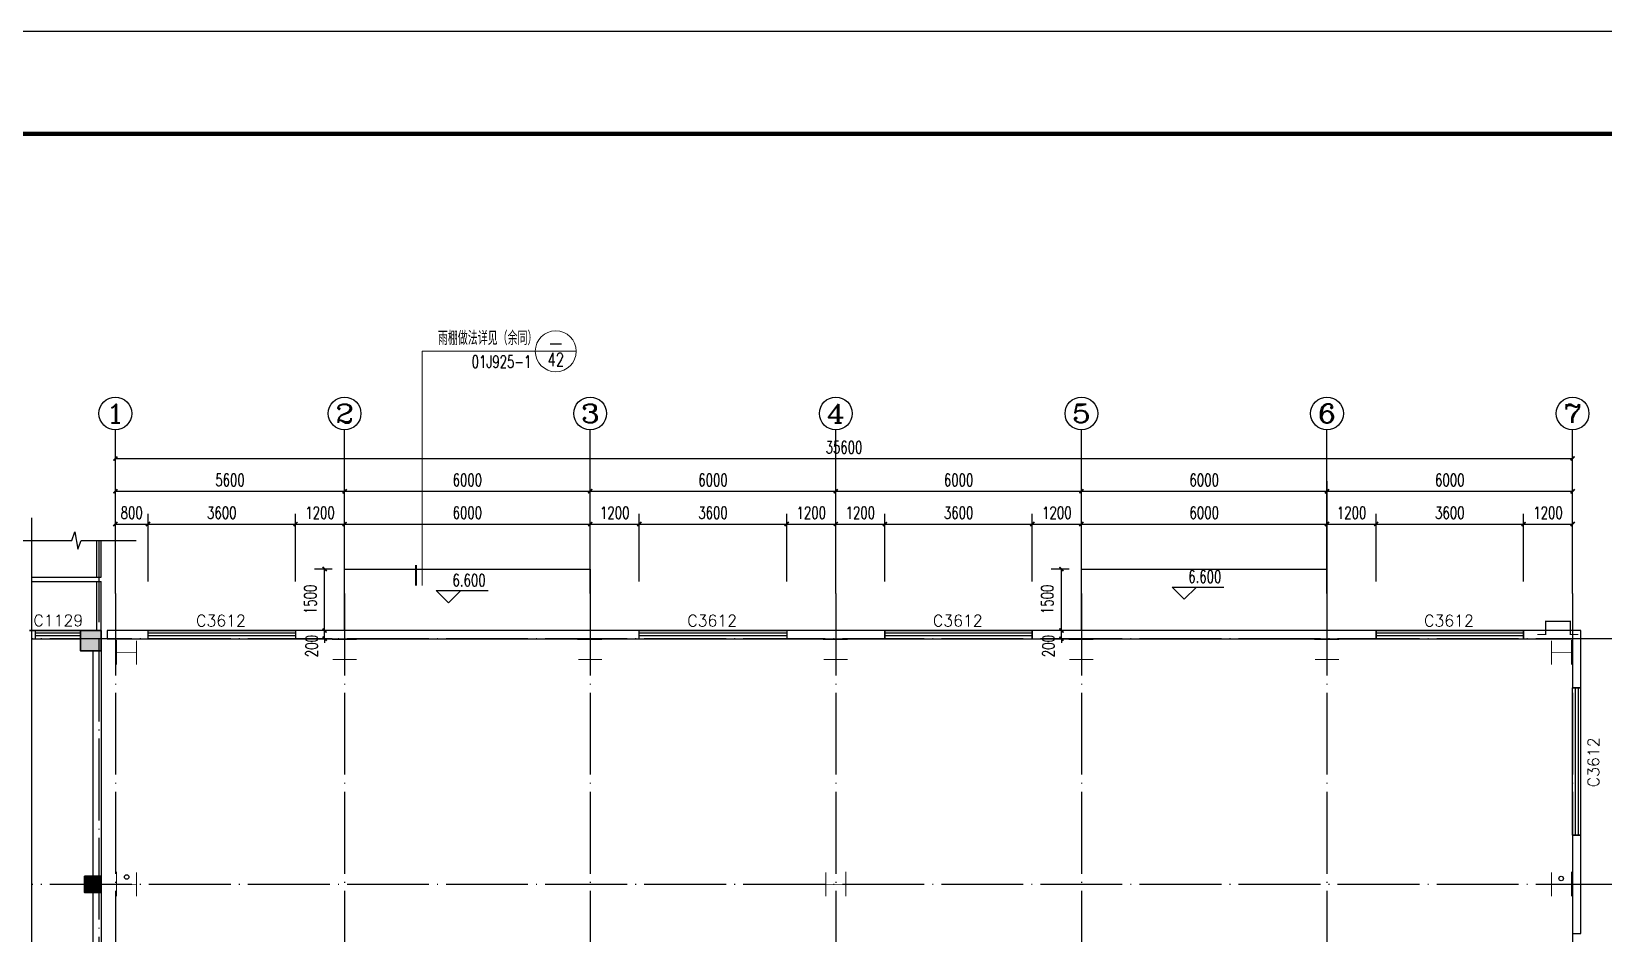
# Model space of a CAD drawing. Extents: x 683431 to 951238, y -788560 to -543702.
# Drawn here: x 763119 to 801525, y -636778 to -614750 of the extents above; entities that cross this region are included whole.
import ezdxf
from ezdxf.enums import TextEntityAlignment as Align

# ---------------------------------------------------------------- set-up
doc = ezdxf.new("R2010")
doc.units = 0
doc.header["$LTSCALE"] = 1000
doc.header["$MEASUREMENT"] = 0
doc.linetypes.add('DOTE', pattern=[2.42, 2, -0.2, 0.02, -0.2])
for name, color, linetype in [('AXIS', 3, 'Continuous'), ('AXIS_TEXT', 7, 'Continuous'), ('COLUMN', 9, 'Continuous'), ('DIM_ELEV', 3, 'Continuous'), ('DIM_SYMB', 3, 'Continuous'), ('DOTE', 1, 'Continuous'), ('GROUND', 2, 'Continuous'), ('PUB_DIM', 3, 'Continuous'), ('PUB_HATCH', 23, 'Continuous'), ('PUB_TEXT', 3, 'Continuous'), ('PUB_TITLE', 4, 'Continuous'), ('RAIL', 163, 'Continuous'), ('WALL', 7, 'Continuous'), ('WINDOW', 4, 'Continuous'), ('WINDOW_TEXT', 7, 'Continuous')]:
    doc.layers.add(name, color=color, linetype=linetype)
doc.layers.add('DIM_IDEN', color=3, linetype='Continuous', lineweight=13)
doc.layers.add('柱', color=2, linetype='Continuous', lineweight=35)
doc.styles.add('_TCH_AXIS', font='COMPLEX', dxfattribs={"bigfont": 'GBCBIG'})
doc.styles.add('_TCH_DIM', font='SIMPLEX', dxfattribs={"bigfont": 'GBCBIG'})
doc.styles.add('_TCH_DIM_T3', font='SIMPLEX', dxfattribs={"width": 0.705882, "bigfont": 'GBCBIG'})
doc.styles.add('_TCH_LABEL', font='COMPLEX', dxfattribs={"bigfont": 'GBCBIG'})
doc.styles.add('_TCH_WINDOW', font='simplex_.ttf', dxfattribs={"height": 3.5, "bigfont": 'GBCBIG'})
doc.styles.add('COMPLEX', font='COMPLEX')
doc.dimstyles.new('_TCH_ARCH&&100', dxfattribs={"dimtxt": 297.5, "dimasz": 100, "dimexe": 250, "dimexo": 300, "dimgap": 126.25, "dimtad": 1, "dimdec": 0, "dimzin": 0, "dimdsep": 46, "dimtxsty": '_TCH_DIM_T3', "dimblk": 'ARCHTICK', "dimcen": 0.09, "dimazin": 2, "dimtfac": 1, "dimtdec": 0, "dimtix": 1, "dimtmove": 2, "dimatfit": 3, "dimfxl": 0, "dimtolj": 1, "dimtzin": 0, "dimarcsym": 0})

# ---------------------------------------------------------------- blocks, each defined once
blk = doc.blocks.new('_ArchTick')
at = {"color": 0, "linetype": 'ByBlock', "const_width": 0.4}
blk.add_lwpolyline([(-0.5, -0.5), (0.5, 0.5)], dxfattribs=at)
blk = doc.blocks.new('*D35')
at = {"layer": 'Defpoints', "color": 0}
for p in [(788281, -627878), (788769, -627878), (788769, -629378)]:
    blk.add_point(p, dxfattribs=at)
at = {"layer": 'PUB_DIM', "color": 0, "lineweight": -2}
for p, q in [((788469, -627878), (788031, -627878)), ((788281, -629378), (788281, -627878)), ((788469, -629378), (788031, -629378))]:
    blk.add_line(p, q, dxfattribs=at)
at = {"layer": 'PUB_DIM', "color": 0, "lineweight": -2, "xscale": 100, "yscale": 100, "zscale": 100}
for p, rotation in [((788281, -627878), 90), ((788281, -629378), 270)]:
    blk.add_blockref('_ArchTick', p, dxfattribs=dict(at, rotation=rotation))
at = {"layer": 'PUB_DIM', "color": 0, "insert": (787934, -628618), "char_height": 297.5, "attachment_point": 5, "rotation": 90, "style": '_TCH_DIM_T3'}
blk.add_mtext('\\A1;1500', dxfattribs=at)
blk = doc.blocks.new('*D36')
at = {"layer": 'Defpoints', "color": 0}
for p in [(788281, -629378), (788769, -629378), (788769, -629578)]:
    blk.add_point(p, dxfattribs=at)
at = {"layer": 'PUB_DIM', "color": 0, "lineweight": -2}
for p, q in [((788469, -629378), (788031, -629378)), ((788281, -629378), (788281, -629278)), ((788281, -629578), (788281, -629378)), ((788469, -629578), (788031, -629578)), ((788281, -629578), (788281, -629678))]:
    blk.add_line(p, q, dxfattribs=at)
at = {"layer": 'PUB_DIM', "color": 0, "lineweight": -2, "xscale": 100, "yscale": 100, "zscale": 100}
for p, rotation in [((788281, -629378), 270), ((788281, -629578), 90)]:
    blk.add_blockref('_ArchTick', p, dxfattribs=dict(at, rotation=rotation))
at = {"layer": 'PUB_DIM', "color": 0, "insert": (787964, -629759), "char_height": 297.5, "attachment_point": 5, "rotation": 90, "style": '_TCH_DIM_T3'}
blk.add_mtext('\\A1;200', dxfattribs=at)
blk = doc.blocks.new('*D37')
at = {"layer": 'Defpoints', "color": 0}
for p in [(770281, -627878), (770769, -627878), (770769, -629378)]:
    blk.add_point(p, dxfattribs=at)
at = {"layer": 'PUB_DIM', "color": 0, "lineweight": -2}
for p, q in [((770469, -627878), (770031, -627878)), ((770281, -629378), (770281, -627878)), ((770469, -629378), (770031, -629378))]:
    blk.add_line(p, q, dxfattribs=at)
at = {"layer": 'PUB_DIM', "color": 0, "lineweight": -2, "xscale": 100, "yscale": 100, "zscale": 100}
for p, rotation in [((770281, -627878), 90), ((770281, -629378), 270)]:
    blk.add_blockref('_ArchTick', p, dxfattribs=dict(at, rotation=rotation))
at = {"layer": 'PUB_DIM', "color": 0, "insert": (769934, -628618), "char_height": 297.5, "attachment_point": 5, "rotation": 90, "style": '_TCH_DIM_T3'}
blk.add_mtext('\\A1;1500', dxfattribs=at)
blk = doc.blocks.new('*D38')
at = {"layer": 'Defpoints', "color": 0}
for p in [(770281, -629378), (770769, -629378), (770769, -629578)]:
    blk.add_point(p, dxfattribs=at)
at = {"layer": 'PUB_DIM', "color": 0, "lineweight": -2}
for p, q in [((770469, -629378), (770031, -629378)), ((770281, -629378), (770281, -629278)), ((770281, -629578), (770281, -629378)), ((770469, -629578), (770031, -629578)), ((770281, -629578), (770281, -629678))]:
    blk.add_line(p, q, dxfattribs=at)
at = {"layer": 'PUB_DIM', "color": 0, "lineweight": -2, "xscale": 100, "yscale": 100, "zscale": 100}
for p, rotation in [((770281, -629378), 270), ((770281, -629578), 90)]:
    blk.add_blockref('_ArchTick', p, dxfattribs=dict(at, rotation=rotation))
at = {"layer": 'PUB_DIM', "color": 0, "insert": (769964, -629759), "char_height": 297.5, "attachment_point": 5, "rotation": 90, "style": '_TCH_DIM_T3'}
blk.add_mtext('\\A1;200', dxfattribs=at)
blk = doc.blocks.new('*D348')
at = {"layer": 'AXIS', "color": 0, "lineweight": -2}
for p, q in [((765169, -628178), (765169, -626528)), ((765169, -626778), (765969, -626778)), ((765969, -628178), (765969, -626528))]:
    blk.add_line(p, q, dxfattribs=at)
at = {"layer": 'Defpoints', "color": 0}
for p in [(765969, -626778), (765169, -628478), (765969, -628478)]:
    blk.add_point(p, dxfattribs=at)
at = {"layer": 'AXIS', "color": 0, "lineweight": -2, "xscale": 100, "yscale": 100, "zscale": 100, "rotation": 180}
blk.add_blockref('_ArchTick', (765169, -626778), dxfattribs=at)
at = {"layer": 'AXIS', "color": 0, "lineweight": -2, "xscale": 100, "yscale": 100, "zscale": 100}
blk.add_blockref('_ArchTick', (765969, -626778), dxfattribs=at)
at = {"layer": 'AXIS', "color": 0, "insert": (765569, -626503), "char_height": 297.5, "attachment_point": 5, "style": '_TCH_DIM_T3'}
blk.add_mtext('\\A1;800', dxfattribs=at)
blk = doc.blocks.new('*D349')
at = {"layer": 'AXIS', "color": 0, "lineweight": -2}
for p, q in [((765969, -628178), (765969, -626528)), ((765969, -626778), (769569, -626778)), ((769569, -628178), (769569, -626528))]:
    blk.add_line(p, q, dxfattribs=at)
at = {"layer": 'Defpoints', "color": 0}
for p in [(769569, -626778), (765969, -628478), (769569, -628478)]:
    blk.add_point(p, dxfattribs=at)
at = {"layer": 'AXIS', "color": 0, "lineweight": -2, "xscale": 100, "yscale": 100, "zscale": 100, "rotation": 180}
blk.add_blockref('_ArchTick', (765969, -626778), dxfattribs=at)
at = {"layer": 'AXIS', "color": 0, "lineweight": -2, "xscale": 100, "yscale": 100, "zscale": 100}
blk.add_blockref('_ArchTick', (769569, -626778), dxfattribs=at)
at = {"layer": 'AXIS', "color": 0, "insert": (767769, -626503), "char_height": 297.5, "attachment_point": 5, "style": '_TCH_DIM_T3'}
blk.add_mtext('\\A1;3600', dxfattribs=at)
blk = doc.blocks.new('*D350')
at = {"layer": 'AXIS', "color": 0, "lineweight": -2}
for p, q in [((769569, -628178), (769569, -626528)), ((769569, -626778), (770769, -626778)), ((770769, -628178), (770769, -626528))]:
    blk.add_line(p, q, dxfattribs=at)
at = {"layer": 'Defpoints', "color": 0}
for p in [(770769, -626778), (769569, -628478), (770769, -628478)]:
    blk.add_point(p, dxfattribs=at)
at = {"layer": 'AXIS', "color": 0, "lineweight": -2, "xscale": 100, "yscale": 100, "zscale": 100, "rotation": 180}
blk.add_blockref('_ArchTick', (769569, -626778), dxfattribs=at)
at = {"layer": 'AXIS', "color": 0, "lineweight": -2, "xscale": 100, "yscale": 100, "zscale": 100}
blk.add_blockref('_ArchTick', (770769, -626778), dxfattribs=at)
at = {"layer": 'AXIS', "color": 0, "insert": (770169, -626503), "char_height": 297.5, "attachment_point": 5, "style": '_TCH_DIM_T3'}
blk.add_mtext('\\A1;1200', dxfattribs=at)
blk = doc.blocks.new('*D351')
at = {"layer": 'AXIS', "color": 0, "lineweight": -2}
for p, q in [((770769, -628178), (770769, -626528)), ((770769, -626778), (776769, -626778)), ((776769, -628178), (776769, -626528))]:
    blk.add_line(p, q, dxfattribs=at)
at = {"layer": 'Defpoints', "color": 0}
for p in [(776769, -626778), (770769, -628478), (776769, -628478)]:
    blk.add_point(p, dxfattribs=at)
at = {"layer": 'AXIS', "color": 0, "lineweight": -2, "xscale": 100, "yscale": 100, "zscale": 100, "rotation": 180}
blk.add_blockref('_ArchTick', (770769, -626778), dxfattribs=at)
at = {"layer": 'AXIS', "color": 0, "lineweight": -2, "xscale": 100, "yscale": 100, "zscale": 100}
blk.add_blockref('_ArchTick', (776769, -626778), dxfattribs=at)
at = {"layer": 'AXIS', "color": 0, "insert": (773769, -626503), "char_height": 297.5, "attachment_point": 5, "style": '_TCH_DIM_T3'}
blk.add_mtext('\\A1;6000', dxfattribs=at)
blk = doc.blocks.new('*D352')
at = {"layer": 'AXIS', "color": 0, "lineweight": -2}
for p, q in [((776769, -628178), (776769, -626528)), ((776769, -626778), (777969, -626778)), ((777969, -628178), (777969, -626528))]:
    blk.add_line(p, q, dxfattribs=at)
at = {"layer": 'Defpoints', "color": 0}
for p in [(777969, -626778), (776769, -628478), (777969, -628478)]:
    blk.add_point(p, dxfattribs=at)
at = {"layer": 'AXIS', "color": 0, "lineweight": -2, "xscale": 100, "yscale": 100, "zscale": 100, "rotation": 180}
blk.add_blockref('_ArchTick', (776769, -626778), dxfattribs=at)
at = {"layer": 'AXIS', "color": 0, "lineweight": -2, "xscale": 100, "yscale": 100, "zscale": 100}
blk.add_blockref('_ArchTick', (777969, -626778), dxfattribs=at)
at = {"layer": 'AXIS', "color": 0, "insert": (777369, -626503), "char_height": 297.5, "attachment_point": 5, "style": '_TCH_DIM_T3'}
blk.add_mtext('\\A1;1200', dxfattribs=at)
blk = doc.blocks.new('*D353')
at = {"layer": 'AXIS', "color": 0, "lineweight": -2}
for p, q in [((777969, -628178), (777969, -626528)), ((777969, -626778), (781569, -626778)), ((781569, -628178), (781569, -626528))]:
    blk.add_line(p, q, dxfattribs=at)
at = {"layer": 'Defpoints', "color": 0}
for p in [(781569, -626778), (777969, -628478), (781569, -628478)]:
    blk.add_point(p, dxfattribs=at)
at = {"layer": 'AXIS', "color": 0, "lineweight": -2, "xscale": 100, "yscale": 100, "zscale": 100, "rotation": 180}
blk.add_blockref('_ArchTick', (777969, -626778), dxfattribs=at)
at = {"layer": 'AXIS', "color": 0, "lineweight": -2, "xscale": 100, "yscale": 100, "zscale": 100}
blk.add_blockref('_ArchTick', (781569, -626778), dxfattribs=at)
at = {"layer": 'AXIS', "color": 0, "insert": (779769, -626503), "char_height": 297.5, "attachment_point": 5, "style": '_TCH_DIM_T3'}
blk.add_mtext('\\A1;3600', dxfattribs=at)
blk = doc.blocks.new('*D354')
at = {"layer": 'AXIS', "color": 0, "lineweight": -2}
for p, q in [((781569, -628178), (781569, -626528)), ((781569, -626778), (782769, -626778)), ((782769, -628178), (782769, -626528))]:
    blk.add_line(p, q, dxfattribs=at)
at = {"layer": 'Defpoints', "color": 0}
for p in [(782769, -626778), (781569, -628478), (782769, -628478)]:
    blk.add_point(p, dxfattribs=at)
at = {"layer": 'AXIS', "color": 0, "lineweight": -2, "xscale": 100, "yscale": 100, "zscale": 100, "rotation": 180}
blk.add_blockref('_ArchTick', (781569, -626778), dxfattribs=at)
at = {"layer": 'AXIS', "color": 0, "lineweight": -2, "xscale": 100, "yscale": 100, "zscale": 100}
blk.add_blockref('_ArchTick', (782769, -626778), dxfattribs=at)
at = {"layer": 'AXIS', "color": 0, "insert": (782169, -626503), "char_height": 297.5, "attachment_point": 5, "style": '_TCH_DIM_T3'}
blk.add_mtext('\\A1;1200', dxfattribs=at)
blk = doc.blocks.new('*D355')
at = {"layer": 'AXIS', "color": 0, "lineweight": -2}
for p, q in [((782769, -628178), (782769, -626528)), ((782769, -626778), (783969, -626778)), ((783969, -628178), (783969, -626528))]:
    blk.add_line(p, q, dxfattribs=at)
at = {"layer": 'Defpoints', "color": 0}
for p in [(783969, -626778), (782769, -628478), (783969, -628478)]:
    blk.add_point(p, dxfattribs=at)
at = {"layer": 'AXIS', "color": 0, "lineweight": -2, "xscale": 100, "yscale": 100, "zscale": 100, "rotation": 180}
blk.add_blockref('_ArchTick', (782769, -626778), dxfattribs=at)
at = {"layer": 'AXIS', "color": 0, "lineweight": -2, "xscale": 100, "yscale": 100, "zscale": 100}
blk.add_blockref('_ArchTick', (783969, -626778), dxfattribs=at)
at = {"layer": 'AXIS', "color": 0, "insert": (783369, -626503), "char_height": 297.5, "attachment_point": 5, "style": '_TCH_DIM_T3'}
blk.add_mtext('\\A1;1200', dxfattribs=at)
blk = doc.blocks.new('*D356')
at = {"layer": 'AXIS', "color": 0, "lineweight": -2}
for p, q in [((783969, -628178), (783969, -626528)), ((783969, -626778), (787569, -626778)), ((787569, -628178), (787569, -626528))]:
    blk.add_line(p, q, dxfattribs=at)
at = {"layer": 'Defpoints', "color": 0}
for p in [(787569, -626778), (783969, -628478), (787569, -628478)]:
    blk.add_point(p, dxfattribs=at)
at = {"layer": 'AXIS', "color": 0, "lineweight": -2, "xscale": 100, "yscale": 100, "zscale": 100, "rotation": 180}
blk.add_blockref('_ArchTick', (783969, -626778), dxfattribs=at)
at = {"layer": 'AXIS', "color": 0, "lineweight": -2, "xscale": 100, "yscale": 100, "zscale": 100}
blk.add_blockref('_ArchTick', (787569, -626778), dxfattribs=at)
at = {"layer": 'AXIS', "color": 0, "insert": (785769, -626503), "char_height": 297.5, "attachment_point": 5, "style": '_TCH_DIM_T3'}
blk.add_mtext('\\A1;3600', dxfattribs=at)
blk = doc.blocks.new('*D357')
at = {"layer": 'AXIS', "color": 0, "lineweight": -2}
for p, q in [((787569, -628178), (787569, -626528)), ((787569, -626778), (788769, -626778)), ((788769, -628178), (788769, -626528))]:
    blk.add_line(p, q, dxfattribs=at)
at = {"layer": 'Defpoints', "color": 0}
for p in [(788769, -626778), (787569, -628478), (788769, -628478)]:
    blk.add_point(p, dxfattribs=at)
at = {"layer": 'AXIS', "color": 0, "lineweight": -2, "xscale": 100, "yscale": 100, "zscale": 100, "rotation": 180}
blk.add_blockref('_ArchTick', (787569, -626778), dxfattribs=at)
at = {"layer": 'AXIS', "color": 0, "lineweight": -2, "xscale": 100, "yscale": 100, "zscale": 100}
blk.add_blockref('_ArchTick', (788769, -626778), dxfattribs=at)
at = {"layer": 'AXIS', "color": 0, "insert": (788169, -626503), "char_height": 297.5, "attachment_point": 5, "style": '_TCH_DIM_T3'}
blk.add_mtext('\\A1;1200', dxfattribs=at)
blk = doc.blocks.new('*D358')
at = {"layer": 'AXIS', "color": 0, "lineweight": -2}
for p, q in [((788769, -628178), (788769, -626528)), ((788769, -626778), (794769, -626778)), ((794769, -628178), (794769, -626528))]:
    blk.add_line(p, q, dxfattribs=at)
at = {"layer": 'Defpoints', "color": 0}
for p in [(794769, -626778), (788769, -628478), (794769, -628478)]:
    blk.add_point(p, dxfattribs=at)
at = {"layer": 'AXIS', "color": 0, "lineweight": -2, "xscale": 100, "yscale": 100, "zscale": 100, "rotation": 180}
blk.add_blockref('_ArchTick', (788769, -626778), dxfattribs=at)
at = {"layer": 'AXIS', "color": 0, "lineweight": -2, "xscale": 100, "yscale": 100, "zscale": 100}
blk.add_blockref('_ArchTick', (794769, -626778), dxfattribs=at)
at = {"layer": 'AXIS', "color": 0, "insert": (791769, -626503), "char_height": 297.5, "attachment_point": 5, "style": '_TCH_DIM_T3'}
blk.add_mtext('\\A1;6000', dxfattribs=at)
blk = doc.blocks.new('*D359')
at = {"layer": 'AXIS', "color": 0, "lineweight": -2}
for p, q in [((794769, -628178), (794769, -626528)), ((794769, -626778), (795969, -626778)), ((795969, -628178), (795969, -626528))]:
    blk.add_line(p, q, dxfattribs=at)
at = {"layer": 'Defpoints', "color": 0}
for p in [(795969, -626778), (794769, -628478), (795969, -628478)]:
    blk.add_point(p, dxfattribs=at)
at = {"layer": 'AXIS', "color": 0, "lineweight": -2, "xscale": 100, "yscale": 100, "zscale": 100, "rotation": 180}
blk.add_blockref('_ArchTick', (794769, -626778), dxfattribs=at)
at = {"layer": 'AXIS', "color": 0, "lineweight": -2, "xscale": 100, "yscale": 100, "zscale": 100}
blk.add_blockref('_ArchTick', (795969, -626778), dxfattribs=at)
at = {"layer": 'AXIS', "color": 0, "insert": (795369, -626503), "char_height": 297.5, "attachment_point": 5, "style": '_TCH_DIM_T3'}
blk.add_mtext('\\A1;1200', dxfattribs=at)
blk = doc.blocks.new('*D360')
at = {"layer": 'AXIS', "color": 0, "lineweight": -2}
for p, q in [((795969, -628178), (795969, -626528)), ((795969, -626778), (799569, -626778)), ((799569, -628178), (799569, -626528))]:
    blk.add_line(p, q, dxfattribs=at)
at = {"layer": 'Defpoints', "color": 0}
for p in [(799569, -626778), (795969, -628478), (799569, -628478)]:
    blk.add_point(p, dxfattribs=at)
at = {"layer": 'AXIS', "color": 0, "lineweight": -2, "xscale": 100, "yscale": 100, "zscale": 100, "rotation": 180}
blk.add_blockref('_ArchTick', (795969, -626778), dxfattribs=at)
at = {"layer": 'AXIS', "color": 0, "lineweight": -2, "xscale": 100, "yscale": 100, "zscale": 100}
blk.add_blockref('_ArchTick', (799569, -626778), dxfattribs=at)
at = {"layer": 'AXIS', "color": 0, "insert": (797769, -626503), "char_height": 297.5, "attachment_point": 5, "style": '_TCH_DIM_T3'}
blk.add_mtext('\\A1;3600', dxfattribs=at)
blk = doc.blocks.new('*D361')
at = {"layer": 'AXIS', "color": 0, "lineweight": -2}
for p, q in [((799569, -628178), (799569, -626528)), ((799569, -626778), (800769, -626778)), ((800769, -628178), (800769, -626528))]:
    blk.add_line(p, q, dxfattribs=at)
at = {"layer": 'Defpoints', "color": 0}
for p in [(800769, -626778), (799569, -628478), (800769, -628478)]:
    blk.add_point(p, dxfattribs=at)
at = {"layer": 'AXIS', "color": 0, "lineweight": -2, "xscale": 100, "yscale": 100, "zscale": 100, "rotation": 180}
blk.add_blockref('_ArchTick', (799569, -626778), dxfattribs=at)
at = {"layer": 'AXIS', "color": 0, "lineweight": -2, "xscale": 100, "yscale": 100, "zscale": 100}
blk.add_blockref('_ArchTick', (800769, -626778), dxfattribs=at)
at = {"layer": 'AXIS', "color": 0, "insert": (800169, -626503), "char_height": 297.5, "attachment_point": 5, "style": '_TCH_DIM_T3'}
blk.add_mtext('\\A1;1200', dxfattribs=at)
blk = doc.blocks.new('*D395')
at = {"layer": 'AXIS', "color": 0, "lineweight": -2}
for p, q in [((765169, -628178), (765169, -625728)), ((765169, -625978), (770769, -625978)), ((770769, -628178), (770769, -625728))]:
    blk.add_line(p, q, dxfattribs=at)
at = {"layer": 'Defpoints', "color": 0}
for p in [(770769, -625978), (765169, -628478), (770769, -628478)]:
    blk.add_point(p, dxfattribs=at)
at = {"layer": 'AXIS', "color": 0, "lineweight": -2, "xscale": 100, "yscale": 100, "zscale": 100, "rotation": 180}
blk.add_blockref('_ArchTick', (765169, -625978), dxfattribs=at)
at = {"layer": 'AXIS', "color": 0, "lineweight": -2, "xscale": 100, "yscale": 100, "zscale": 100}
blk.add_blockref('_ArchTick', (770769, -625978), dxfattribs=at)
at = {"layer": 'AXIS', "color": 0, "insert": (767969, -625703), "char_height": 297.5, "attachment_point": 5, "style": '_TCH_DIM_T3'}
blk.add_mtext('\\A1;5600', dxfattribs=at)
blk = doc.blocks.new('*D396')
at = {"layer": 'AXIS', "color": 0, "lineweight": -2}
for p, q in [((770769, -628178), (770769, -625728)), ((770769, -625978), (776769, -625978)), ((776769, -628178), (776769, -625728))]:
    blk.add_line(p, q, dxfattribs=at)
at = {"layer": 'Defpoints', "color": 0}
for p in [(776769, -625978), (770769, -628478), (776769, -628478)]:
    blk.add_point(p, dxfattribs=at)
at = {"layer": 'AXIS', "color": 0, "lineweight": -2, "xscale": 100, "yscale": 100, "zscale": 100, "rotation": 180}
blk.add_blockref('_ArchTick', (770769, -625978), dxfattribs=at)
at = {"layer": 'AXIS', "color": 0, "lineweight": -2, "xscale": 100, "yscale": 100, "zscale": 100}
blk.add_blockref('_ArchTick', (776769, -625978), dxfattribs=at)
at = {"layer": 'AXIS', "color": 0, "insert": (773769, -625703), "char_height": 297.5, "attachment_point": 5, "style": '_TCH_DIM_T3'}
blk.add_mtext('\\A1;6000', dxfattribs=at)
blk = doc.blocks.new('*D397')
at = {"layer": 'AXIS', "color": 0, "lineweight": -2}
for p, q in [((776769, -628178), (776769, -625728)), ((776769, -625978), (782769, -625978)), ((782769, -628178), (782769, -625728))]:
    blk.add_line(p, q, dxfattribs=at)
at = {"layer": 'Defpoints', "color": 0}
for p in [(782769, -625978), (776769, -628478), (782769, -628478)]:
    blk.add_point(p, dxfattribs=at)
at = {"layer": 'AXIS', "color": 0, "lineweight": -2, "xscale": 100, "yscale": 100, "zscale": 100, "rotation": 180}
blk.add_blockref('_ArchTick', (776769, -625978), dxfattribs=at)
at = {"layer": 'AXIS', "color": 0, "lineweight": -2, "xscale": 100, "yscale": 100, "zscale": 100}
blk.add_blockref('_ArchTick', (782769, -625978), dxfattribs=at)
at = {"layer": 'AXIS', "color": 0, "insert": (779769, -625703), "char_height": 297.5, "attachment_point": 5, "style": '_TCH_DIM_T3'}
blk.add_mtext('\\A1;6000', dxfattribs=at)
blk = doc.blocks.new('*D398')
at = {"layer": 'AXIS', "color": 0, "lineweight": -2}
for p, q in [((782769, -628178), (782769, -625728)), ((782769, -625978), (788769, -625978)), ((788769, -628178), (788769, -625728))]:
    blk.add_line(p, q, dxfattribs=at)
at = {"layer": 'Defpoints', "color": 0}
for p in [(788769, -625978), (782769, -628478), (788769, -628478)]:
    blk.add_point(p, dxfattribs=at)
at = {"layer": 'AXIS', "color": 0, "lineweight": -2, "xscale": 100, "yscale": 100, "zscale": 100, "rotation": 180}
blk.add_blockref('_ArchTick', (782769, -625978), dxfattribs=at)
at = {"layer": 'AXIS', "color": 0, "lineweight": -2, "xscale": 100, "yscale": 100, "zscale": 100}
blk.add_blockref('_ArchTick', (788769, -625978), dxfattribs=at)
at = {"layer": 'AXIS', "color": 0, "insert": (785769, -625703), "char_height": 297.5, "attachment_point": 5, "style": '_TCH_DIM_T3'}
blk.add_mtext('\\A1;6000', dxfattribs=at)
blk = doc.blocks.new('*D399')
at = {"layer": 'AXIS', "color": 0, "lineweight": -2}
for p, q in [((788769, -628178), (788769, -625728)), ((788769, -625978), (794769, -625978)), ((794769, -628178), (794769, -625728))]:
    blk.add_line(p, q, dxfattribs=at)
at = {"layer": 'Defpoints', "color": 0}
for p in [(794769, -625978), (788769, -628478), (794769, -628478)]:
    blk.add_point(p, dxfattribs=at)
at = {"layer": 'AXIS', "color": 0, "lineweight": -2, "xscale": 100, "yscale": 100, "zscale": 100, "rotation": 180}
blk.add_blockref('_ArchTick', (788769, -625978), dxfattribs=at)
at = {"layer": 'AXIS', "color": 0, "lineweight": -2, "xscale": 100, "yscale": 100, "zscale": 100}
blk.add_blockref('_ArchTick', (794769, -625978), dxfattribs=at)
at = {"layer": 'AXIS', "color": 0, "insert": (791769, -625703), "char_height": 297.5, "attachment_point": 5, "style": '_TCH_DIM_T3'}
blk.add_mtext('\\A1;6000', dxfattribs=at)
blk = doc.blocks.new('*D400')
at = {"layer": 'AXIS', "color": 0, "lineweight": -2}
for p, q in [((794769, -628178), (794769, -625728)), ((794769, -625978), (800769, -625978)), ((800769, -628178), (800769, -625728))]:
    blk.add_line(p, q, dxfattribs=at)
at = {"layer": 'Defpoints', "color": 0}
for p in [(800769, -625978), (794769, -628478), (800769, -628478)]:
    blk.add_point(p, dxfattribs=at)
at = {"layer": 'AXIS', "color": 0, "lineweight": -2, "xscale": 100, "yscale": 100, "zscale": 100, "rotation": 180}
blk.add_blockref('_ArchTick', (794769, -625978), dxfattribs=at)
at = {"layer": 'AXIS', "color": 0, "lineweight": -2, "xscale": 100, "yscale": 100, "zscale": 100}
blk.add_blockref('_ArchTick', (800769, -625978), dxfattribs=at)
at = {"layer": 'AXIS', "color": 0, "insert": (797769, -625703), "char_height": 297.5, "attachment_point": 5, "style": '_TCH_DIM_T3'}
blk.add_mtext('\\A1;6000', dxfattribs=at)
blk = doc.blocks.new('*D401')
at = {"layer": 'AXIS', "color": 0, "lineweight": -2}
for p, q in [((765169, -628178), (765169, -624928)), ((765169, -625178), (800769, -625178)), ((800769, -628178), (800769, -624928))]:
    blk.add_line(p, q, dxfattribs=at)
at = {"layer": 'Defpoints', "color": 0}
for p in [(800769, -625178), (765169, -628478), (800769, -628478)]:
    blk.add_point(p, dxfattribs=at)
at = {"layer": 'AXIS', "color": 0, "lineweight": -2, "xscale": 100, "yscale": 100, "zscale": 100, "rotation": 180}
blk.add_blockref('_ArchTick', (765169, -625178), dxfattribs=at)
at = {"layer": 'AXIS', "color": 0, "lineweight": -2, "xscale": 100, "yscale": 100, "zscale": 100}
blk.add_blockref('_ArchTick', (800769, -625178), dxfattribs=at)
at = {"layer": 'AXIS', "color": 0, "insert": (782969, -624903), "char_height": 297.5, "attachment_point": 5, "style": '_TCH_DIM_T3'}
blk.add_mtext('\\A1;35600', dxfattribs=at)
blk = doc.blocks.new('_AXISO')
blk.add_circle((0, 0), 0.5)
at = {"layer": 'AXIS_TEXT', "style": 'COMPLEX', "width": 1.041667}
blk.add_attdef('A', text='', height=0.56, dxfattribs=at).set_placement((-0.25, -0.28), (0.25, -0.28), align=Align.FIT)
blk = doc.blocks.new('_FZH')
blk.add_lwpolyline([(-0.5, -0.5), (0.5, -0.5), (0.5, 0.5), (-0.5, 0.5)], close=True)
at = {"layer": 'PUB_HATCH'}
blk.add_solid([(-0.5, -0.5), (0.5, -0.5), (-0.5, 0.5), (0.5, 0.5)], dxfattribs=at)
blk = doc.blocks.new('$WINLIB2D$00000001')
at = {"color": 0}
for points in [[(-0.5, 0.5), (-0.5, -0.5)], [(-0.5, 0.5), (0.5, 0.5)], [(0.5, -0.5), (0.5, 0.5)], [(0.5, 0.167), (-0.5, 0.167)], [(0.5, -0.167), (-0.5, -0.167)], [(-0.5, -0.5), (0.5, -0.5)]]:
    blk.add_lwpolyline(points, dxfattribs=at)

msp = doc.modelspace()

# ---------------------------------------------------------------- linework, layer by layer
at = {"const_width": 30}
msp.add_lwpolyline([(800910.9, -629474.8), (800710.9, -629474.8), (800710.9, -629154.8), (800110.9, -629154.8), (800110.9, -629474.8), (799910.9, -629474.8)], dxfattribs=at)
at = {"ltscale": 10, "const_width": 20}
for points in [[(765196.5, -630193.7), (765196.5, -629608.9)], [(765196.5, -630193.7), (765196.5, -629608.9)], [(765196.5, -630193.7), (765196.5, -629608.9)], [(765196.5, -630196.2), (765196.5, -629611.4)], [(765196.5, -630212), (765196.5, -629627.2)], [(765196.5, -630212.3), (765196.5, -629627.5)], [(765684.1, -630212), (765684.1, -629627.2)], [(771042.6, -629600.1), (770457.8, -629600.1)], [(771042.6, -629600.1), (770457.8, -629600.1)], [(771042.6, -629600.1), (770457.8, -629600.1)], [(771045.1, -629600.1), (770460.3, -629600.1)], [(771060.8, -629600.1), (770476, -629600.1)], [(771061.1, -629600.1), (770476.3, -629600.1)], [(770768.4, -630087.7), (770768.4, -629600.1)], [(777042.6, -629600.1), (776457.8, -629600.1)], [(777042.6, -629600.1), (776457.8, -629600.1)], [(777042.6, -629600.1), (776457.8, -629600.1)], [(777045.1, -629600.1), (776460.3, -629600.1)], [(777060.8, -629600.1), (776476, -629600.1)], [(777061.1, -629600.1), (776476.3, -629600.1)], [(776768.4, -630087.7), (776768.4, -629600.1)], [(783042.6, -629600.1), (782457.8, -629600.1)], [(783042.6, -629600.1), (782457.8, -629600.1)], [(783042.6, -629600.1), (782457.8, -629600.1)], [(783045.1, -629600.1), (782460.3, -629600.1)], [(783060.8, -629600.1), (782476, -629600.1)], [(783061.1, -629600.1), (782476.3, -629600.1)], [(782768.4, -630087.7), (782768.4, -629600.1)], [(789042.6, -629600.1), (788457.8, -629600.1)], [(789042.6, -629600.1), (788457.8, -629600.1)], [(789042.6, -629600.1), (788457.8, -629600.1)], [(789045.1, -629600.1), (788460.3, -629600.1)], [(789060.8, -629600.1), (788476, -629600.1)], [(789061.1, -629600.1), (788476.3, -629600.1)], [(788768.4, -630087.7), (788768.4, -629600.1)], [(795042.6, -629600.1), (794457.8, -629600.1)], [(795042.6, -629600.1), (794457.8, -629600.1)], [(795042.6, -629600.1), (794457.8, -629600.1)], [(795045.1, -629600.1), (794460.3, -629600.1)], [(795060.8, -629600.1), (794476, -629600.1)], [(795061.1, -629600.1), (794476.3, -629600.1)], [(794768.4, -630087.7), (794768.4, -629600.1)], [(800253.3, -630212), (800253.3, -629627.2)], [(800740.9, -630193.7), (800740.9, -629608.9)], [(800740.9, -630193.7), (800740.9, -629608.9)], [(800740.9, -630193.7), (800740.9, -629608.9)], [(800740.9, -630196.2), (800740.9, -629611.4)], [(800740.9, -630212), (800740.9, -629627.2)], [(800740.9, -630212.3), (800740.9, -629627.5)], [(765684.1, -629919.6), (765196.5, -629919.6)], [(771060.8, -630087.7), (770476, -630087.7)], [(777060.8, -630087.7), (776476, -630087.7)], [(783060.8, -630087.7), (782476, -630087.7)], [(789060.8, -630087.7), (788476, -630087.7)], [(795060.8, -630087.7), (794476, -630087.7)], [(800253.3, -629919.6), (800740.9, -629919.6)], [(765196.5, -635852.2), (765196.5, -635267.4)], [(765196.5, -635852.2), (765196.5, -635267.4)], [(765196.5, -635852.2), (765196.5, -635267.4)], [(765196.5, -635854.8), (765196.5, -635269.9)], [(765196.5, -635870.5), (765196.5, -635285.7)], [(765196.5, -635870.8), (765196.5, -635286)], [(765684.1, -635578.1), (765196.5, -635578.1)], [(765684.1, -635870.5), (765684.1, -635285.7)], [(782524.9, -635870.5), (782524.9, -635285.7)], [(782524.9, -635578.1), (783012.5, -635578.1)], [(783012.5, -635852.2), (783012.5, -635267.4)], [(783012.5, -635852.2), (783012.5, -635267.4)], [(783012.5, -635852.2), (783012.5, -635267.4)], [(783012.5, -635854.8), (783012.5, -635269.9)], [(783012.5, -635870.5), (783012.5, -635285.7)], [(783012.5, -635870.8), (783012.5, -635286)], [(800253.3, -635870.5), (800253.3, -635285.7)], [(800253.3, -635578.1), (800740.9, -635578.1)], [(800740.9, -635852.2), (800740.9, -635267.4)], [(800740.9, -635852.2), (800740.9, -635267.4)], [(800740.9, -635852.2), (800740.9, -635267.4)], [(800740.9, -635854.8), (800740.9, -635269.9)], [(800740.9, -635870.5), (800740.9, -635285.7)], [(800740.9, -635870.8), (800740.9, -635286)]]:
    msp.add_lwpolyline(points, dxfattribs=at)
at = {"layer": 'AXIS'}
for p, q in [((765168.7, -628478.1), (765168.7, -624478.1)), ((770768.7, -628478.1), (770768.7, -624478.1)), ((776768.7, -628478.1), (776768.7, -624478.1)), ((782768.7, -628478.1), (782768.7, -624478.1)), ((788768.7, -628478.1), (788768.7, -624478.1)), ((794768.7, -628478.1), (794768.7, -624478.1)), ((800768.7, -628478.1), (800768.7, -624478.1))]:
    msp.add_line(p, q, dxfattribs=at)
at = {"layer": 'DIM_ELEV'}
for p, q in [((791283.1, -628616.3), (790983.1, -628316.3)), ((790983.1, -628316.3), (792249.1, -628316.3)), ((791283.1, -628616.3), (791583.1, -628316.3)), ((773308.4, -628703.1), (773008.4, -628403.1)), ((773008.4, -628403.1), (774274.4, -628403.1)), ((773308.4, -628703.1), (773608.4, -628403.1))]:
    msp.add_line(p, q, dxfattribs=at)
at = {"layer": 'DIM_IDEN'}
for p, q in [((772665.3, -622559.7), (775428.3, -622559.7)), ((772665.3, -628282.2), (772665.3, -622559.7)), ((776428.3, -622559.7), (775428.3, -622559.7))]:
    msp.add_line(p, q, dxfattribs=at)
at = {"layer": 'DIM_IDEN', "const_width": 50}
msp.add_lwpolyline([(772515.3, -628282.2), (772515.3, -627782.2)], dxfattribs=at)
at = {"layer": 'DIM_IDEN'}
msp.add_circle((775928.3, -622559.7), 500, dxfattribs=at)
at = {"layer": 'DIM_SYMB'}
for points in [[(763118.7, -626625.6), (763118.7, -664814.4), (763328.7, -664890.9), (762908.7, -664964.9), (763118.7, -665039.4), (763118.7, -703228.3)], [(762755.2, -627178.1), (764104.4, -627178.1), (764180.8, -626968.1), (764254.9, -627388.1), (764329.4, -627178.1), (765678.6, -627178.1)]]:
    msp.add_lwpolyline(points, dxfattribs=at)
at = {"layer": 'DOTE', "linetype": 'DOTE'}
for p, q in [((764768.7, -627178.1), (764768.7, -701778.1)), ((765168.7, -628478.1), (765168.7, -702578.1)), ((770768.7, -628478.1), (770768.7, -702578.1)), ((776768.7, -628478.1), (776768.7, -702578.1)), ((782768.7, -628478.1), (782768.7, -702578.1)), ((788768.7, -628478.1), (788768.7, -702578.1)), ((794768.7, -628478.1), (794768.7, -702578.1)), ((800768.7, -628478.1), (800768.7, -702578.1)), ((801868.7, -629578.1), (763118.7, -629578.1)), ((801868.7, -635578.1), (763118.7, -635578.1))]:
    msp.add_line(p, q, dxfattribs=at)
at = {"layer": 'GROUND'}
for p, q in [((764418.7, -629378.1), (763068.7, -629378.1)), ((800968.7, -629378.1), (764968.7, -629378.1))]:
    msp.add_line(p, q, dxfattribs=at)
at = {"layer": 'PUB_TITLE'}
msp.add_lwpolyline([(752966.6, -719849.5), (812366.6, -719849.5), (812366.6, -614749.5), (752966.6, -614749.5)], close=True, dxfattribs=at)
at = {"layer": 'PUB_TITLE', "const_width": 100}
msp.add_lwpolyline([(753966.6, -718849.5), (811366.6, -718849.5), (811366.6, -617249.5), (753966.6, -617249.5)], close=True, dxfattribs=at)
at = {"layer": 'RAIL', "ltscale": 0.5}
for p, q in [((764718.7, -628078.1), (764718.7, -627178.1)), ((764818.7, -628078.1), (764818.7, -627178.1)), ((770768.7, -627878.1), (776768.7, -627878.1)), ((788768.7, -627878.1), (794768.7, -627878.1)), ((763118.7, -628078.1), (764818.7, -628078.1)), ((763118.7, -628178.1), (764818.7, -628178.1)), ((764718.7, -629378.1), (764718.7, -628178.1)), ((764818.7, -629378.1), (764818.7, -628178.1)), ((763068.7, -629378.1), (764818.7, -629378.1)), ((764968.7, -629378.1), (764968.7, -629578.1))]:
    msp.add_line(p, q, dxfattribs=at)
for points in [[(770768.7, -627878.1), (776768.7, -627878.1), (776768.7, -629378.1), (770768.7, -629378.1)], [(770768.7, -627878.1), (776768.7, -627878.1), (776768.7, -629378.1), (770768.7, -629378.1)], [(788768.7, -627878.1), (794768.7, -627878.1), (794768.7, -629378.1), (788768.7, -629378.1)], [(788768.7, -627878.1), (794768.7, -627878.1), (794768.7, -629378.1), (788768.7, -629378.1)]]:
    msp.add_lwpolyline(points, close=True, dxfattribs=at)
for centre in [(765443.7, -635396.2), (800489.6, -635435.7)]:
    msp.add_circle(centre, 55, dxfattribs=at)
at = {"layer": 'WALL'}
for p, q in [((763218.7, -629378.1), (763118.7, -629378.1)), ((763118.7, -629378.1), (763118.7, -629578.1)), ((763218.7, -629578.1), (763218.7, -629378.1)), ((763118.7, -629578.1), (763218.7, -629578.1)), ((764618.7, -629878.1), (764618.7, -635378.1)), ((764818.7, -629878.1), (764818.7, -635378.1)), ((764618.7, -635778.1), (764618.7, -641378.1)), ((764818.7, -635778.1), (764818.7, -641378.1))]:
    msp.add_line(p, q, dxfattribs=at)
at = {"layer": 'WALL', "color": 2}
for p, q in [((765968.7, -629378.1), (764968.7, -629378.1)), ((764968.7, -629378.1), (764968.7, -629578.1)), ((765968.7, -629578.1), (765968.7, -629378.1)), ((777968.7, -629378.1), (769568.7, -629378.1)), ((769568.7, -629378.1), (769568.7, -629578.1)), ((777968.7, -629578.1), (777968.7, -629378.1)), ((783968.7, -629378.1), (781568.7, -629378.1)), ((781568.7, -629378.1), (781568.7, -629578.1)), ((783968.7, -629578.1), (783968.7, -629378.1)), ((795968.7, -629378.1), (787568.7, -629378.1)), ((787568.7, -629378.1), (787568.7, -629578.1)), ((795968.7, -629578.1), (795968.7, -629378.1)), ((800968.7, -629378.1), (799568.7, -629378.1)), ((799568.7, -629378.1), (799568.7, -629578.1)), ((800968.7, -630778.1), (800968.7, -629378.1)), ((764968.7, -629578.1), (765968.7, -629578.1)), ((769568.7, -629578.1), (777968.7, -629578.1)), ((781568.7, -629578.1), (783968.7, -629578.1)), ((787568.7, -629578.1), (795968.7, -629578.1)), ((799568.7, -629578.1), (800768.7, -629578.1)), ((800768.7, -629578.1), (800768.7, -630778.1)), ((800768.7, -630778.1), (800968.7, -630778.1)), ((800968.7, -634378.1), (800768.7, -634378.1)), ((800768.7, -634378.1), (800768.7, -636778.1)), ((800968.7, -636778.1), (800968.7, -634378.1)), ((800768.7, -636778.1), (800968.7, -636778.1))]:
    msp.add_line(p, q, dxfattribs=at)
at = {"layer": '柱', "ltscale": 1}
for points in [[(764818.7, -629878.1), (764818.7, -629378.1), (764318.7, -629378.1), (764318.7, -629878.1)], [(764818.7, -635778.1), (764818.7, -635378.1), (764418.7, -635378.1), (764418.7, -635778.1)]]:
    msp.add_lwpolyline(points, close=True, dxfattribs=at)

# ---------------------------------------------------------------- block references
at = {"layer": 'AXIS'}
ref = msp.add_blockref('_AXISO', (765168.7, -624078.1), dxfattribs=dict(at, xscale=800, yscale=800, zscale=800))
ref.add_attrib('A', '1', dxfattribs={"layer": 'AXIS_TEXT', "ltscale": 0.5, "height": 452.5, "style": '_TCH_AXIS', "width": 2.333333}).set_placement((764942.4, -624304.4), (765395, -624304.4), align=Align.FIT)
ref = msp.add_blockref('_AXISO', (770768.7, -624078.1), dxfattribs=dict(at, xscale=800, yscale=800, zscale=800))
ref.add_attrib('A', '2', dxfattribs={"layer": 'AXIS_TEXT', "ltscale": 0.5, "height": 452.5, "style": '_TCH_AXIS', "width": 1.5}).set_placement((770542.4, -624304.4), (770995, -624304.4), align=Align.FIT)
ref = msp.add_blockref('_AXISO', (776768.7, -624078.1), dxfattribs=dict(at, xscale=800, yscale=800, zscale=800))
ref.add_attrib('A', '3', dxfattribs={"layer": 'AXIS_TEXT', "ltscale": 0.5, "height": 452.5, "style": '_TCH_AXIS', "width": 1.5}).set_placement((776542.4, -624304.4), (776995, -624304.4), align=Align.FIT)
ref = msp.add_blockref('_AXISO', (782768.7, -624078.1), dxfattribs=dict(at, xscale=800, yscale=800, zscale=800))
ref.add_attrib('A', '4', dxfattribs={"layer": 'AXIS_TEXT', "ltscale": 0.5, "height": 452.5, "style": '_TCH_AXIS', "width": 1.3125}).set_placement((782542.4, -624304.4), (782995, -624304.4), align=Align.FIT)
ref = msp.add_blockref('_AXISO', (788768.7, -624078.1), dxfattribs=dict(at, xscale=800, yscale=800, zscale=800))
ref.add_attrib('A', '5', dxfattribs={"layer": 'AXIS_TEXT', "ltscale": 0.5, "height": 452.5, "style": '_TCH_AXIS', "width": 1.5}).set_placement((788542.4, -624304.4), (788995, -624304.4), align=Align.FIT)
ref = msp.add_blockref('_AXISO', (794768.7, -624078.1), dxfattribs=dict(at, xscale=800, yscale=800, zscale=800))
ref.add_attrib('A', '6', dxfattribs={"layer": 'AXIS_TEXT', "ltscale": 0.5, "height": 452.5, "style": '_TCH_AXIS', "width": 1.5}).set_placement((794542.4, -624304.4), (794995, -624304.4), align=Align.FIT)
ref = msp.add_blockref('_AXISO', (800768.7, -624078.1), dxfattribs=dict(at, xscale=800, yscale=800, zscale=800))
ref.add_attrib('A', '7', dxfattribs={"layer": 'AXIS_TEXT', "ltscale": 0.5, "height": 452.5, "style": '_TCH_AXIS', "width": 1.5}).set_placement((800542.4, -624304.4), (800995, -624304.4), align=Align.FIT)
at = {"layer": 'COLUMN'}
for p, xscale, yscale, zscale in [((764568.7, -629628.1), 500, 500, 500), ((764618.7, -635578.1), 400, 400, 400)]:
    msp.add_blockref('_FZH', p, dxfattribs=dict(at, xscale=xscale, yscale=yscale, zscale=zscale))
at = {"layer": 'WINDOW'}
ref = msp.add_blockref('$WINLIB2D$00000001', (763768.7, -629478.1), dxfattribs=dict(at, xscale=-1100, yscale=200, zscale=-1100, rotation=180))
ref.add_attrib('A', 'C1129', (763166.3, -629273.2), dxfattribs={"layer": 'WINDOW_TEXT', "ltscale": 0.5, "height": 280.96, "style": '_TCH_WINDOW'})
ref = msp.add_blockref('$WINLIB2D$00000001', (767768.7, -629478.1), dxfattribs=dict(at, xscale=-3600, yscale=200, zscale=-3600, rotation=179.9999999999998))
ref.add_attrib('A', 'C3612', (767141.3, -629278.1), dxfattribs={"layer": 'WINDOW_TEXT', "ltscale": 0.5, "height": 280.96, "rotation": 360, "style": '_TCH_WINDOW'})
ref = msp.add_blockref('$WINLIB2D$00000001', (779768.7, -629478.1), dxfattribs=dict(at, xscale=-3600, yscale=200, zscale=-3600, rotation=179.9999999999998))
ref.add_attrib('A', 'C3612', (779141.3, -629278.1), dxfattribs={"layer": 'WINDOW_TEXT', "ltscale": 0.5, "height": 280.96, "rotation": 360, "style": '_TCH_WINDOW'})
ref = msp.add_blockref('$WINLIB2D$00000001', (785768.7, -629478.1), dxfattribs=dict(at, xscale=-3600, yscale=-200, zscale=-3600, rotation=179.9999999999998))
ref.add_attrib('A', 'C3612', (785141.3, -629278.1), dxfattribs={"layer": 'WINDOW_TEXT', "ltscale": 0.5, "height": 280.96, "rotation": 360, "style": '_TCH_WINDOW'})
ref = msp.add_blockref('$WINLIB2D$00000001', (797768.7, -629478.1), dxfattribs=dict(at, xscale=-3600, yscale=-200, zscale=-3600, rotation=179.9999999999998))
ref.add_attrib('A', 'C3612', (797141.3, -629278.1), dxfattribs={"layer": 'WINDOW_TEXT', "ltscale": 0.5, "height": 280.96, "rotation": 360, "style": '_TCH_WINDOW'})
ref = msp.add_blockref('$WINLIB2D$00000001', (800868.7, -632578.1), dxfattribs=dict(at, xscale=3600, yscale=200, zscale=3600, rotation=90))
ref.add_attrib('A', 'C3612', (801418.7, -633205.5), dxfattribs={"layer": 'WINDOW_TEXT', "ltscale": 0.5, "height": 280.96, "rotation": 90, "style": '_TCH_WINDOW'})

# ---------------------------------------------------------------- texts
at = {"layer": 'PUB_TEXT', "style": '_TCH_LABEL'}
msp.add_text('雨棚做法详见（余同）', height=337.59, dxfattribs=at).set_placement((773049.4, -622406.8))
for s, height, width, p, p2 in [('-', 322, 1.458333, (775727.1, -622519.4), (776129.6, -622519.4)), ('42', 321.99, 0.75, (775727.1, -622921.9), (776129.6, -622921.9))]:
    msp.add_text(s, height=height, dxfattribs=dict(at, width=width)).set_placement(p, p2, align=Align.FIT)
at = {"layer": 'PUB_TEXT', "width": 0.705882}
for s, style, p in [('01J925-1', '_TCH_LABEL', (773873.3, -622963.4)), ('6.600', '_TCH_DIM', (791379.1, -628211.3)), ('6.600', '_TCH_DIM', (773404.4, -628298.1))]:
    msp.add_text(s, height=297.5, dxfattribs=dict(at, style=style)).set_placement(p)

# ---------------------------------------------------------------- dimensions: what is measured, and where the dimension line sits
at = {"layer": 'AXIS'}
for p1, p2, distance, picture, middle in [((765168.7, -628478.1), (800768.7, -628478.1), 3300, '*D401', (782968.7, -624903.1)), ((765168.7, -628478.1), (770768.7, -628478.1), 2500, '*D395', (767968.7, -625703.1)), ((770768.7, -628478.1), (776768.7, -628478.1), 2500, '*D396', (773768.7, -625703.1)), ((776768.7, -628478.1), (782768.7, -628478.1), 2500, '*D397', (779768.7, -625703.1)), ((782768.7, -628478.1), (788768.7, -628478.1), 2500, '*D398', (785768.7, -625703.1)), ((788768.7, -628478.1), (794768.7, -628478.1), 2500, '*D399', (791768.7, -625703.1)), ((794768.7, -628478.1), (800768.7, -628478.1), 2500, '*D400', (797768.7, -625703.1)), ((765168.7, -628478.1), (765968.7, -628478.1), 1700, '*D348', (765568.7, -626503.1)), ((765968.7, -628478.1), (769568.7, -628478.1), 1700, '*D349', (767768.7, -626503.1)), ((769568.7, -628478.1), (770768.7, -628478.1), 1700, '*D350', (770168.7, -626503.1)), ((770768.7, -628478.1), (776768.7, -628478.1), 1700, '*D351', (773768.7, -626503.1)), ((776768.7, -628478.1), (777968.7, -628478.1), 1700, '*D352', (777368.7, -626503.1)), ((777968.7, -628478.1), (781568.7, -628478.1), 1700, '*D353', (779768.7, -626503.1)), ((781568.7, -628478.1), (782768.7, -628478.1), 1700, '*D354', (782168.7, -626503.1)), ((782768.7, -628478.1), (783968.7, -628478.1), 1700, '*D355', (783368.7, -626503.1)), ((783968.7, -628478.1), (787568.7, -628478.1), 1700, '*D356', (785768.7, -626503.1)), ((787568.7, -628478.1), (788768.7, -628478.1), 1700, '*D357', (788168.7, -626503.1)), ((788768.7, -628478.1), (794768.7, -628478.1), 1700, '*D358', (791768.7, -626503.1)), ((794768.7, -628478.1), (795968.7, -628478.1), 1700, '*D359', (795368.7, -626503.1)), ((795968.7, -628478.1), (799568.7, -628478.1), 1700, '*D360', (797768.7, -626503.1)), ((799568.7, -628478.1), (800768.7, -628478.1), 1700, '*D361', (800168.7, -626503.1))]:
    dim = msp.add_aligned_dim(p1=p1, p2=p2, distance=distance, dimstyle='_TCH_ARCH&&100', dxfattribs=at)
    dim.commit()
    dim.dimension.update_dxf_attribs({"geometry": picture, "text_midpoint": middle})
at = {"layer": 'PUB_DIM'}
for base, p1, p2, picture, middle in [((770281.3, -627878.1), (770768.7, -629378.1), (770768.7, -627878.1), '*D37', (769933.9, -628618.3)), ((788281.3, -627878.1), (788768.7, -629378.1), (788768.7, -627878.1), '*D35', (787933.9, -628618.3)), ((770281.3, -629378.1), (770768.7, -629578.1), (770768.7, -629378.1), '*D38', (769964.5, -629759.5)), ((788281.3, -629378.1), (788768.7, -629578.1), (788768.7, -629378.1), '*D36', (787964.5, -629759.5))]:
    dim = msp.add_linear_dim(base=base, p1=p1, p2=p2, angle=90, dimstyle='_TCH_ARCH&&100', dxfattribs=at)
    dim.commit()
    dim.dimension.update_dxf_attribs({"geometry": picture, "text_midpoint": middle, "dimtype": 161})

doc.saveas('drawing.dxf')
